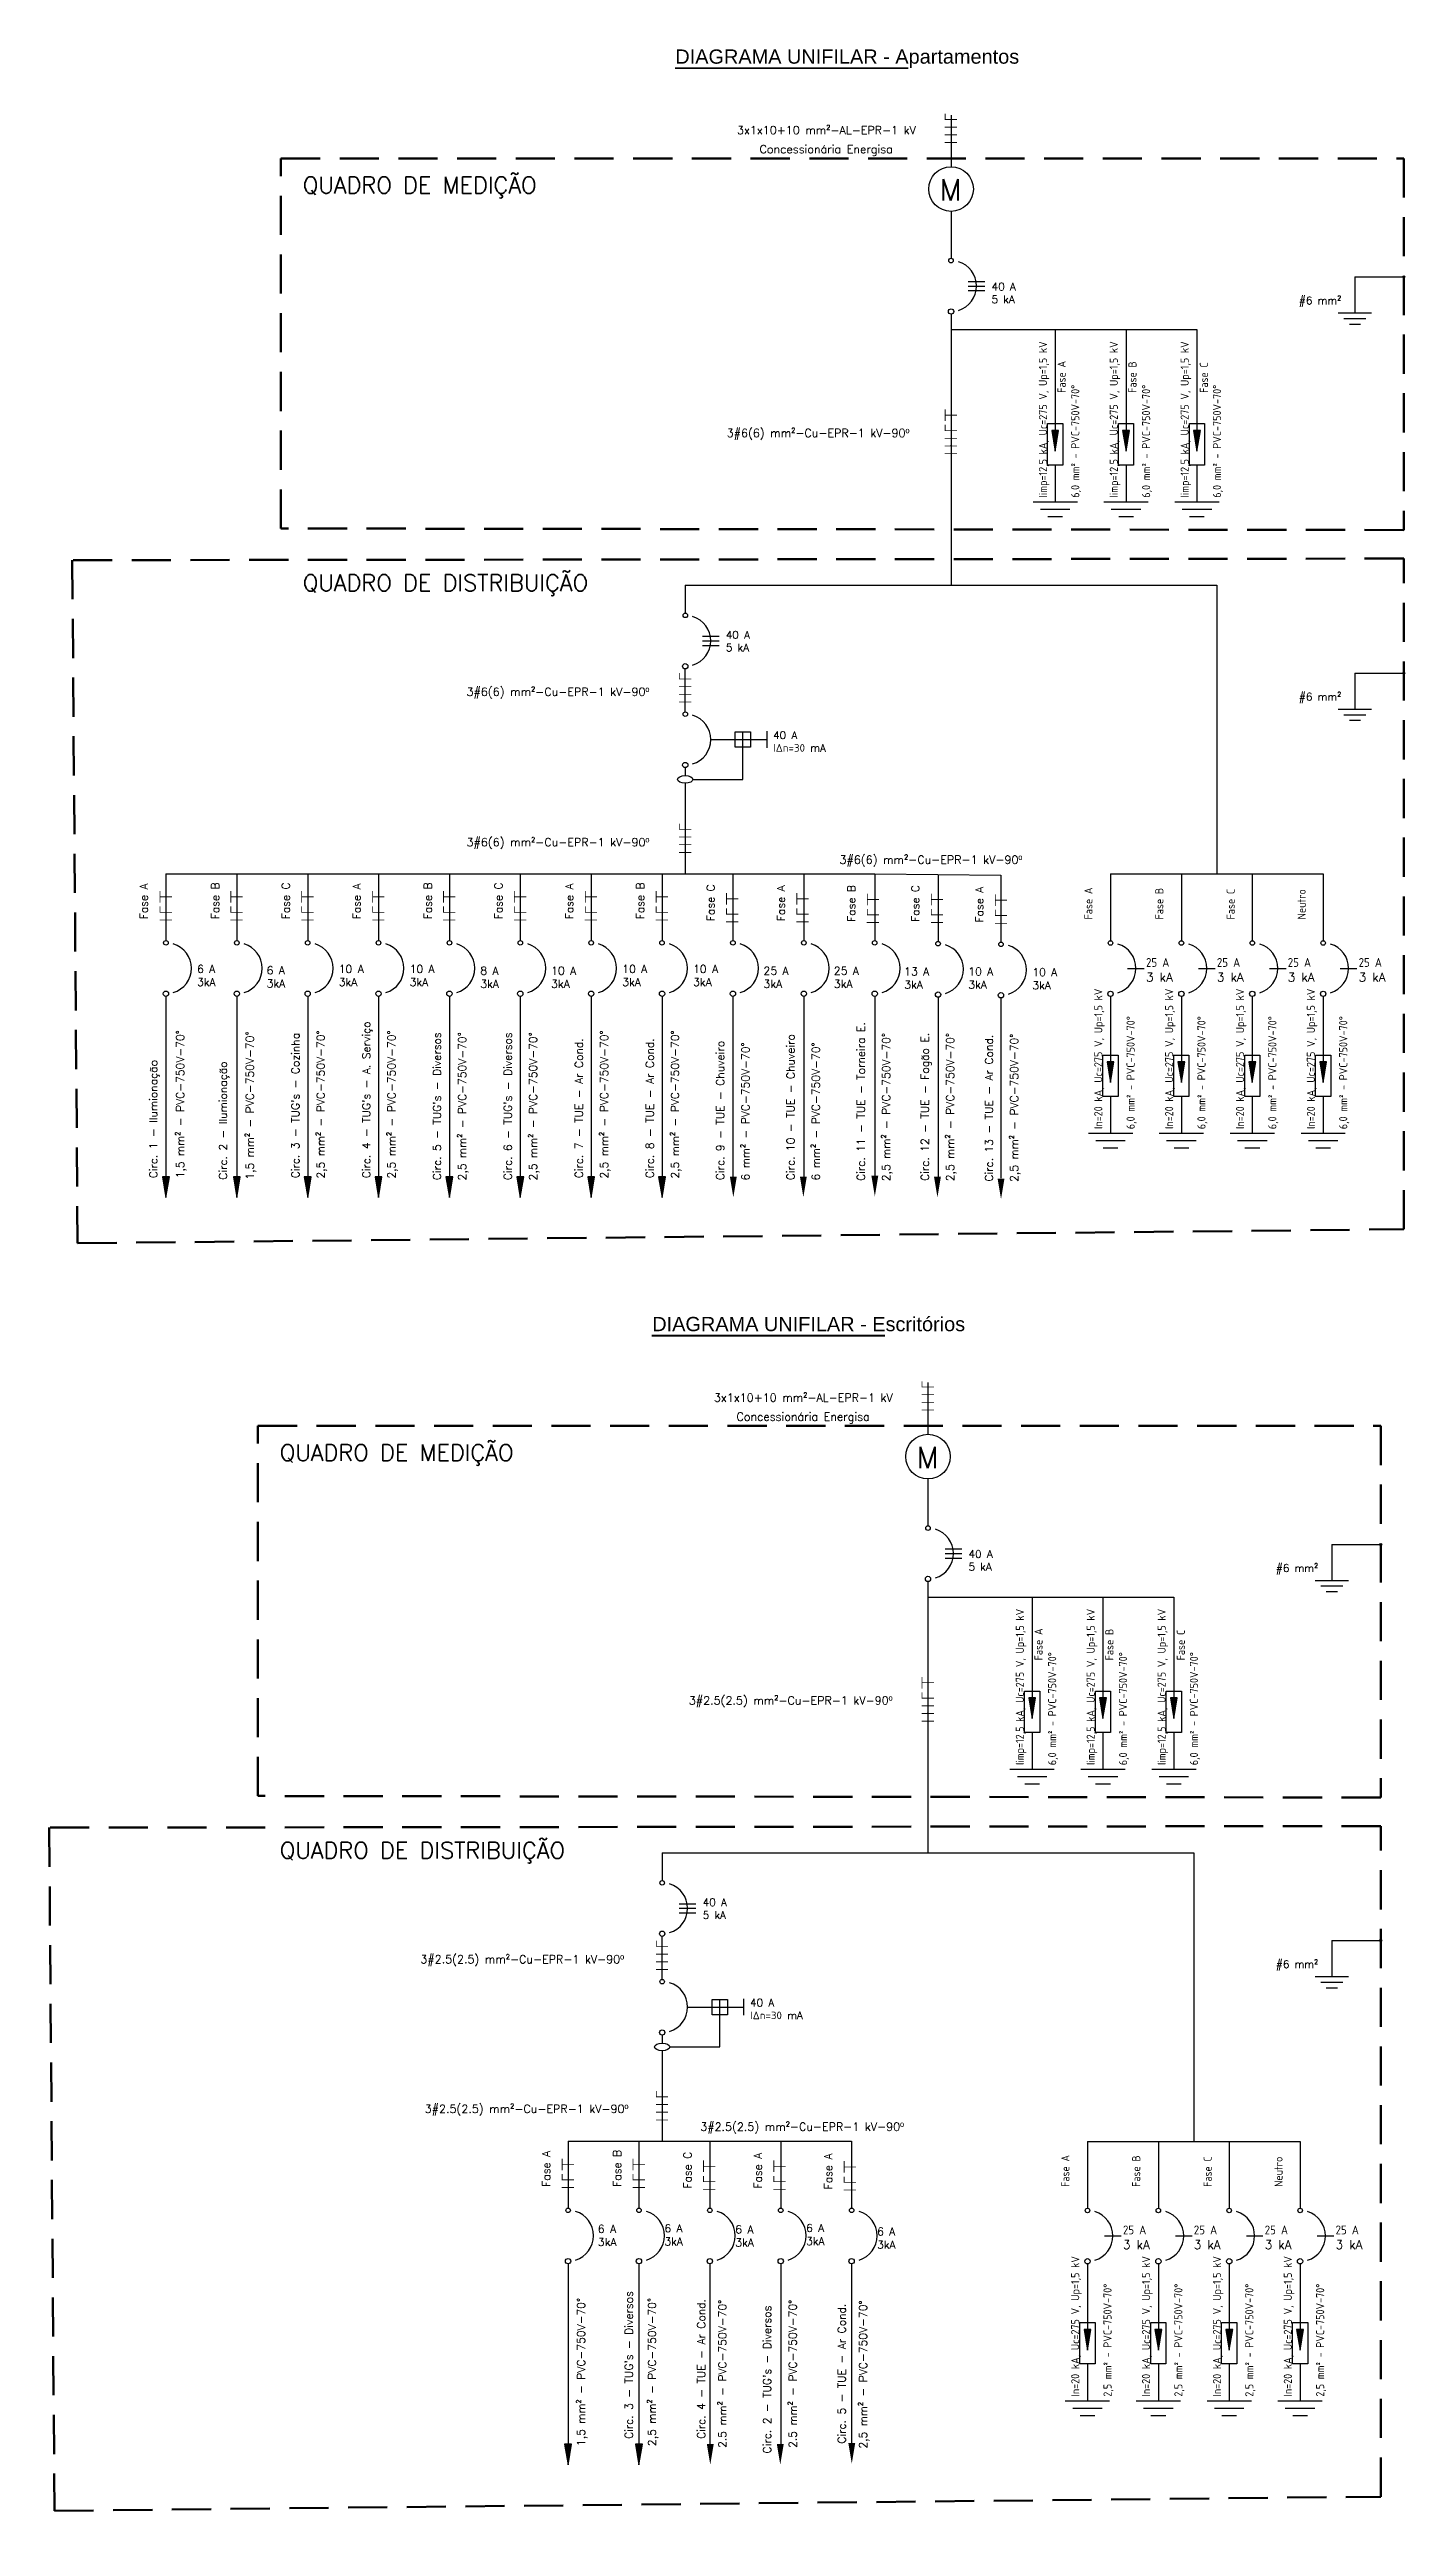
# Model space of a CAD drawing. Header units: millimetres. Extents: x 4360 to 8806, y 1896 to 3880.
# Drawn here: x 4378.66 to 4395.16, y 1925.87 to 1955.81 of the extents above; entities that cross this region are included whole.
import ezdxf
from ezdxf.enums import TextEntityAlignment as Align

# ---------------------------------------------------------------- set-up
doc = ezdxf.new("R2010")
doc.units = ezdxf.units.MM
doc.linetypes.add('HIDDEN2', pattern=[4.7625, 3.175, -1.5875])
doc.layers.add('Diagrama Unifilar', color=7, linetype='Continuous')
doc.layers.add('ELETRODUTO', color=5, linetype='Continuous', lineweight=50)
doc.styles.add('AENGESTYLE', font='isocp.shx', dxfattribs={"height": 125})
doc.styles.add('ANACECILIA', font='swissel.ttf')
doc.styles.add('RomanS', font='romans.shx')
doc.styles.add('ROMMANS', font='ROMANS.shx', dxfattribs={"height": 100})
doc.styles.get("Standard").update_dxf_attribs({"font": 'arial.ttf'})

msp = doc.modelspace()

# ---------------------------------------------------------------- hatches: boundary and pattern name
for points in [[(4390.94403, 1951.1768), (4390.86015, 1951.1768), (4390.90209, 1950.92518)], [(4391.8065, 1951.1768), (4391.72263, 1951.1768), (4391.76457, 1950.92518)], [(4392.66898, 1951.1768), (4392.58511, 1951.1768), (4392.62704, 1950.92518)], [(4391.61758, 1943.49547), (4391.53371, 1943.49547), (4391.57564, 1943.24385)], [(4392.48006, 1943.49547), (4392.39618, 1943.49547), (4392.43812, 1943.24385)], [(4393.34254, 1943.49547), (4393.25866, 1943.49547), (4393.3006, 1943.24385)], [(4394.20501, 1943.49547), (4394.12114, 1943.49547), (4394.16308, 1943.24385)], [(4380.12274, 1942.09903), (4380.03887, 1942.09903), (4380.08081, 1941.84741)], [(4380.98522, 1942.09903), (4380.90135, 1942.09903), (4380.94329, 1941.84741)], [(4381.8477, 1942.09903), (4381.76383, 1942.09903), (4381.80576, 1941.84741)], [(4382.71018, 1942.09903), (4382.6263, 1942.09903), (4382.66824, 1941.84741)], [(4383.57265, 1942.09903), (4383.48878, 1942.09903), (4383.53072, 1941.84741)], [(4384.43513, 1942.09903), (4384.35126, 1942.09903), (4384.3932, 1941.84741)], [(4385.29761, 1942.09903), (4385.21374, 1942.09903), (4385.25567, 1941.84741)], [(4386.16009, 1942.09903), (4386.07621, 1942.09903), (4386.11815, 1941.84741)], [(4387.02749, 1942.10095), (4386.94362, 1942.10095), (4386.98556, 1941.84933)], [(4387.87944, 1942.10095), (4387.79557, 1942.10095), (4387.8375, 1941.84933)], [(4388.74938, 1942.11294), (4388.66551, 1942.11294), (4388.70745, 1941.86132)], [(4389.51133, 1942.10095), (4389.42746, 1942.10095), (4389.46939, 1941.84933)], [(4390.28528, 1942.07697), (4390.20141, 1942.07697), (4390.24334, 1941.82535)], [(4390.66337, 1935.75902), (4390.5795, 1935.75902), (4390.62143, 1935.5074)], [(4391.52585, 1935.75902), (4391.44197, 1935.75902), (4391.48391, 1935.5074)], [(4392.38832, 1935.75902), (4392.30445, 1935.75902), (4392.34639, 1935.5074)], [(4391.33692, 1928.07769), (4391.25305, 1928.07769), (4391.29499, 1927.82607)], [(4392.1994, 1928.07769), (4392.11553, 1928.07769), (4392.15747, 1927.82607)], [(4393.06188, 1928.07769), (4392.97801, 1928.07769), (4393.01994, 1927.82607)], [(4393.92436, 1928.07769), (4393.84048, 1928.07769), (4393.88242, 1927.82607)], [(4385.01695, 1926.68124), (4384.93308, 1926.68124), (4384.97502, 1926.42963)], [(4385.87943, 1926.68124), (4385.79556, 1926.68124), (4385.8375, 1926.42963)], [(4386.74684, 1926.68317), (4386.66297, 1926.68317), (4386.7049, 1926.43155)], [(4387.59878, 1926.68317), (4387.51491, 1926.68317), (4387.55685, 1926.43155)], [(4388.46873, 1926.69516), (4388.38485, 1926.69516), (4388.42679, 1926.44354)]]:
    msp.add_hatch(color=256).paths.add_polyline_path(points)

# ---------------------------------------------------------------- linework, layer by layer
for p, q in [((4390.94403, 1951.1768), (4390.86015, 1951.1768)), ((4390.86015, 1951.1768), (4390.90209, 1950.92518)), ((4390.90209, 1951.25993), (4390.90209, 1951.25993)), ((4390.90209, 1950.92518), (4390.94403, 1951.1768)), ((4391.8065, 1951.1768), (4391.72263, 1951.1768)), ((4391.72263, 1951.1768), (4391.76457, 1950.92518)), ((4391.76457, 1951.25993), (4391.76457, 1951.25993)), ((4391.76457, 1950.92518), (4391.8065, 1951.1768)), ((4392.66898, 1951.1768), (4392.58511, 1951.1768)), ((4392.58511, 1951.1768), (4392.62704, 1950.92518)), ((4392.62704, 1951.25993), (4392.62704, 1951.25993)), ((4392.62704, 1950.92518), (4392.66898, 1951.1768)), ((4386.40078, 1949.2939), (4392.86936, 1949.2939)), ((4387.10235, 1946.93076), (4387.10235, 1947.50896)), ((4387.39575, 1947.31592), (4387.39575, 1947.51651)), ((4386.71019, 1947.41621), (4387.39575, 1947.41621)), ((4386.49359, 1946.93076), (4387.10235, 1946.93076)), ((4380.08081, 1945.78415), (4380.08081, 1944.97149)), ((4380.08081, 1945.78415), (4388.70558, 1945.78415)), ((4380.94329, 1945.78415), (4380.94329, 1944.97149)), ((4381.80576, 1945.78415), (4381.80576, 1944.97149)), ((4382.66824, 1945.78415), (4382.66824, 1944.97149)), ((4383.53072, 1945.78415), (4383.53072, 1944.97149)), ((4384.3932, 1945.78415), (4384.3932, 1944.97149)), ((4385.25567, 1945.78415), (4385.25567, 1944.97149)), ((4386.11815, 1945.78415), (4386.11815, 1944.97149)), ((4386.98063, 1945.78415), (4386.98063, 1944.97149)), ((4387.84311, 1945.78415), (4387.84311, 1944.97149)), ((4388.70558, 1945.78415), (4388.70558, 1944.97149)), ((4388.70558, 1945.78415), (4390.24236, 1945.76507)), ((4389.47703, 1945.77304), (4389.47703, 1944.96038)), ((4390.24236, 1945.76507), (4390.24236, 1944.95241)), ((4380.08081, 1944.29278), (4380.08081, 1942.09903)), ((4380.94329, 1944.29278), (4380.94329, 1942.09903)), ((4381.80576, 1944.29278), (4381.80576, 1942.09903)), ((4382.66824, 1944.29278), (4382.66824, 1942.09903)), ((4391.57564, 1943.5786), (4391.57564, 1943.5786)), ((4392.43812, 1943.5786), (4392.43812, 1943.5786)), ((4393.3006, 1943.5786), (4393.3006, 1943.5786)), ((4394.16308, 1943.5786), (4394.16308, 1943.5786)), ((4391.61758, 1943.49547), (4391.53371, 1943.49547)), ((4391.53371, 1943.49547), (4391.57564, 1943.24385)), ((4391.57564, 1943.24385), (4391.61758, 1943.49547)), ((4392.48006, 1943.49547), (4392.39618, 1943.49547)), ((4392.39618, 1943.49547), (4392.43812, 1943.24385)), ((4392.43812, 1943.24385), (4392.48006, 1943.49547)), ((4393.34254, 1943.49547), (4393.25866, 1943.49547)), ((4393.25866, 1943.49547), (4393.3006, 1943.24385)), ((4393.3006, 1943.24385), (4393.34254, 1943.49547)), ((4394.20501, 1943.49547), (4394.12114, 1943.49547)), ((4394.12114, 1943.49547), (4394.16308, 1943.24385)), ((4394.16308, 1943.24385), (4394.20501, 1943.49547)), ((4380.12274, 1942.09903), (4380.03887, 1942.09903)), ((4380.03887, 1942.09903), (4380.08081, 1941.84741)), ((4380.08081, 1941.84741), (4380.12274, 1942.09903)), ((4380.98522, 1942.09903), (4380.90135, 1942.09903)), ((4380.90135, 1942.09903), (4380.94329, 1941.84741)), ((4380.94329, 1941.84741), (4380.98522, 1942.09903)), ((4381.8477, 1942.09903), (4381.76383, 1942.09903)), ((4381.76383, 1942.09903), (4381.80576, 1941.84741)), ((4381.80576, 1941.84741), (4381.8477, 1942.09903)), ((4382.71018, 1942.09903), (4382.6263, 1942.09903)), ((4382.6263, 1942.09903), (4382.66824, 1941.84741)), ((4382.66824, 1941.84741), (4382.71018, 1942.09903)), ((4383.57265, 1942.09903), (4383.48878, 1942.09903)), ((4383.48878, 1942.09903), (4383.53072, 1941.84741)), ((4383.53072, 1941.84741), (4383.57265, 1942.09903)), ((4384.43513, 1942.09903), (4384.35126, 1942.09903)), ((4384.35126, 1942.09903), (4384.3932, 1941.84741)), ((4384.3932, 1941.84741), (4384.43513, 1942.09903)), ((4385.29761, 1942.09903), (4385.21374, 1942.09903)), ((4385.21374, 1942.09903), (4385.25567, 1941.84741)), ((4385.25567, 1941.84741), (4385.29761, 1942.09903)), ((4386.16009, 1942.09903), (4386.07621, 1942.09903)), ((4386.07621, 1942.09903), (4386.11815, 1941.84741)), ((4386.11815, 1941.84741), (4386.16009, 1942.09903)), ((4380.08081, 1941.84741), (4380.08081, 1941.84741)), ((4380.94329, 1941.84741), (4380.94329, 1941.84741)), ((4381.80576, 1941.84741), (4381.80576, 1941.84741)), ((4382.66824, 1941.84741), (4382.66824, 1941.84741)), ((4383.53072, 1941.84741), (4383.53072, 1941.84741)), ((4384.3932, 1941.84741), (4384.3932, 1941.84741)), ((4385.25567, 1941.84741), (4385.25567, 1941.84741)), ((4386.11815, 1941.84741), (4386.11815, 1941.84741)), ((4390.62143, 1935.84215), (4390.62143, 1935.84215)), ((4391.48391, 1935.84215), (4391.48391, 1935.84215)), ((4392.34639, 1935.84215), (4392.34639, 1935.84215)), ((4390.66337, 1935.75902), (4390.5795, 1935.75902)), ((4390.5795, 1935.75902), (4390.62143, 1935.5074)), ((4390.62143, 1935.5074), (4390.66337, 1935.75902)), ((4391.52585, 1935.75902), (4391.44197, 1935.75902)), ((4391.44197, 1935.75902), (4391.48391, 1935.5074)), ((4391.48391, 1935.5074), (4391.52585, 1935.75902)), ((4392.38832, 1935.75902), (4392.30445, 1935.75902)), ((4392.30445, 1935.75902), (4392.34639, 1935.5074)), ((4392.34639, 1935.5074), (4392.38832, 1935.75902)), ((4386.12012, 1933.87612), (4392.5887, 1933.87612)), ((4386.42953, 1931.99843), (4387.1151, 1931.99843)), ((4386.8217, 1931.51298), (4386.8217, 1932.09118)), ((4387.1151, 1931.89814), (4387.1151, 1932.09873)), ((4386.21293, 1931.51298), (4386.8217, 1931.51298)), ((4384.97502, 1930.36637), (4384.97502, 1929.55371)), ((4384.97502, 1930.36637), (4388.42493, 1930.36637)), ((4385.8375, 1930.36637), (4385.8375, 1929.55371)), ((4386.69997, 1930.36637), (4386.69997, 1929.55371)), ((4387.56245, 1930.36637), (4387.56245, 1929.55371)), ((4388.42493, 1930.36637), (4388.42493, 1929.55371)), ((4391.33692, 1928.07769), (4391.25305, 1928.07769)), ((4391.25305, 1928.07769), (4391.29499, 1927.82607)), ((4391.29499, 1928.16082), (4391.29499, 1928.16082)), ((4391.29499, 1927.82607), (4391.33692, 1928.07769)), ((4392.1994, 1928.07769), (4392.11553, 1928.07769)), ((4392.11553, 1928.07769), (4392.15747, 1927.82607)), ((4392.15747, 1928.16082), (4392.15747, 1928.16082)), ((4392.15747, 1927.82607), (4392.1994, 1928.07769)), ((4393.06188, 1928.07769), (4392.97801, 1928.07769)), ((4392.97801, 1928.07769), (4393.01994, 1927.82607)), ((4393.01994, 1928.16082), (4393.01994, 1928.16082)), ((4393.01994, 1927.82607), (4393.06188, 1928.07769)), ((4393.92436, 1928.07769), (4393.84048, 1928.07769)), ((4393.84048, 1928.07769), (4393.88242, 1927.82607)), ((4393.88242, 1928.16082), (4393.88242, 1928.16082)), ((4393.88242, 1927.82607), (4393.92436, 1928.07769)), ((4385.01695, 1926.68124), (4384.93308, 1926.68124)), ((4384.93308, 1926.68124), (4384.97502, 1926.42963)), ((4384.97502, 1926.42963), (4385.01695, 1926.68124)), ((4385.87943, 1926.68124), (4385.79556, 1926.68124)), ((4385.79556, 1926.68124), (4385.8375, 1926.42963)), ((4385.8375, 1926.42963), (4385.87943, 1926.68124)), ((4384.97502, 1926.42963), (4384.97502, 1926.42963)), ((4385.8375, 1926.42963), (4385.8375, 1926.42963))]:
    msp.add_line(p, q)
at = {"const_width": 0.02344, "elevation": -15656.55104}
for points in [[(4386.27443, 1955.5828), (4389.11327, 1955.5828)], [(4385.99378, 1940.16502), (4388.83262, 1940.16502)]]:
    msp.add_lwpolyline(points, dxfattribs=at)
for points in [[(4390.80986, 1951.25993), (4390.99432, 1951.25993), (4390.99432, 1950.75576), (4390.80986, 1950.75576)], [(4391.67233, 1951.25993), (4391.8568, 1951.25993), (4391.8568, 1950.75576), (4391.67233, 1950.75576)], [(4392.53481, 1951.25993), (4392.71928, 1951.25993), (4392.71928, 1950.75576), (4392.53481, 1950.75576)], [(4387.19516, 1947.32333), (4387.00954, 1947.32333), (4387.00954, 1947.50896), (4387.19516, 1947.50896)], [(4391.48341, 1943.5786), (4391.66788, 1943.5786), (4391.66788, 1943.07443), (4391.48341, 1943.07443)], [(4392.34589, 1943.5786), (4392.53035, 1943.5786), (4392.53035, 1943.07443), (4392.34589, 1943.07443)], [(4393.20837, 1943.5786), (4393.39283, 1943.5786), (4393.39283, 1943.07443), (4393.20837, 1943.07443)], [(4394.07084, 1943.5786), (4394.25531, 1943.5786), (4394.25531, 1943.07443), (4394.07084, 1943.07443)], [(4390.5292, 1935.84215), (4390.71367, 1935.84215), (4390.71367, 1935.33798), (4390.5292, 1935.33798)], [(4391.39168, 1935.84215), (4391.57614, 1935.84215), (4391.57614, 1935.33798), (4391.39168, 1935.33798)], [(4392.25416, 1935.84215), (4392.43862, 1935.84215), (4392.43862, 1935.33798), (4392.25416, 1935.33798)], [(4386.91451, 1931.90555), (4386.72888, 1931.90555), (4386.72888, 1932.09118), (4386.91451, 1932.09118)], [(4391.20275, 1928.16082), (4391.38722, 1928.16082), (4391.38722, 1927.65665), (4391.20275, 1927.65665)], [(4392.06523, 1928.16082), (4392.2497, 1928.16082), (4392.2497, 1927.65665), (4392.06523, 1927.65665)], [(4392.92771, 1928.16082), (4393.11218, 1928.16082), (4393.11218, 1927.65665), (4392.92771, 1927.65665)], [(4393.79019, 1928.16082), (4393.97465, 1928.16082), (4393.97465, 1927.65665), (4393.79019, 1927.65665)]]:
    msp.add_lwpolyline(points, close=True)
for centre, radius in [((4395.14401, 1953.04393), 0.01238), ((4395.14401, 1948.2246), 0.01238), ((4380.08081, 1944.94394), 0.02755), ((4380.94329, 1944.94394), 0.02755), ((4381.80576, 1944.94394), 0.02755), ((4382.66824, 1944.94394), 0.02755), ((4383.53072, 1944.94394), 0.02755), ((4384.3932, 1944.94394), 0.02755), ((4385.25567, 1944.94394), 0.02755), ((4386.11815, 1944.94394), 0.02755), ((4386.98063, 1944.94394), 0.02755), ((4387.84311, 1944.94394), 0.02755), ((4388.70558, 1944.94394), 0.02755), ((4389.47703, 1944.93283), 0.02755), ((4390.24236, 1944.92486), 0.02755), ((4380.08081, 1944.32512), 0.03234), ((4380.94329, 1944.32512), 0.03234), ((4381.80576, 1944.32512), 0.03234), ((4382.66824, 1944.32512), 0.03234), ((4383.53072, 1944.32512), 0.03234), ((4384.3932, 1944.32512), 0.03234), ((4385.25567, 1944.32512), 0.03234), ((4386.11815, 1944.32512), 0.03234), ((4386.98063, 1944.32512), 0.03234), ((4387.84311, 1944.32512), 0.03234), ((4388.70558, 1944.32512), 0.03234), ((4389.47703, 1944.31401), 0.03234), ((4390.24236, 1944.30604), 0.03234), ((4394.86335, 1937.62615), 0.01238), ((4394.86335, 1932.80682), 0.01238), ((4384.97502, 1929.52616), 0.02755), ((4385.8375, 1929.52616), 0.02755), ((4386.69997, 1929.52616), 0.02755), ((4387.56245, 1929.52616), 0.02755), ((4388.42493, 1929.52616), 0.02755), ((4384.97502, 1928.90734), 0.03234), ((4385.8375, 1928.90734), 0.03234), ((4386.69997, 1928.90734), 0.03234), ((4387.56245, 1928.90734), 0.03234), ((4388.42493, 1928.90734), 0.03234)]:
    msp.add_circle(centre, radius)
for centre in [(4380.08081, 1944.63453), (4380.94329, 1944.63453), (4381.80576, 1944.63453), (4382.66824, 1944.63453), (4383.53072, 1944.63453), (4384.3932, 1944.63453), (4385.25567, 1944.63453), (4386.11815, 1944.63453), (4386.98063, 1944.63453), (4387.84311, 1944.63453), (4388.70558, 1944.63453), (4389.47703, 1944.62342), (4390.24236, 1944.61545), (4384.97502, 1929.21675), (4385.8375, 1929.21675), (4386.69997, 1929.21675), (4387.56245, 1929.21675), (4388.42493, 1929.21675)]:
    msp.add_arc(centre, 0.30941, 286.8836, 73.1164)
for centre in [(4386.40078, 1946.93076), (4386.12012, 1931.51298)]:
    msp.add_ellipse(centre, major_axis=(-0.09281, 0), ratio=0.5)
at = {"layer": 'Diagrama Unifilar'}
for p, q in [((4389.63507, 1955.01146), (4389.63507, 1954.38383)), ((4389.63507, 1953.84059), (4389.63507, 1953.27002)), ((4389.84338, 1952.98866), (4390.04557, 1952.98866)), ((4389.84338, 1952.93306), (4390.04557, 1952.93306)), ((4389.84338, 1952.87747), (4390.04557, 1952.87747)), ((4394.54898, 1953.04393), (4395.14401, 1953.04393)), ((4394.54898, 1953.04393), (4394.54898, 1952.60568)), ((4389.63507, 1952.59131), (4389.63507, 1949.2939)), ((4394.34679, 1952.60568), (4394.75116, 1952.60568)), ((4389.63507, 1952.40262), (4392.62704, 1952.40262)), ((4390.90209, 1952.40262), (4390.90209, 1951.1768)), ((4391.76457, 1952.40262), (4391.76457, 1951.1768)), ((4392.62704, 1952.40262), (4392.62704, 1951.1768)), ((4394.41418, 1952.53828), (4394.68377, 1952.53828)), ((4394.48158, 1952.47088), (4394.61637, 1952.47088)), ((4390.90209, 1950.75576), (4390.90209, 1950.30921)), ((4391.76457, 1950.75576), (4391.76457, 1950.30921)), ((4392.62704, 1950.75576), (4392.62704, 1950.30921)), ((4390.63251, 1950.30921), (4391.17167, 1950.30921)), ((4390.72237, 1950.21934), (4391.08181, 1950.21934)), ((4391.49498, 1950.30921), (4392.03415, 1950.30921)), ((4391.58484, 1950.21934), (4391.94429, 1950.21934)), ((4392.35746, 1950.30921), (4392.89663, 1950.30921)), ((4392.44732, 1950.21934), (4392.80677, 1950.21934)), ((4390.81223, 1950.12948), (4390.99195, 1950.12948)), ((4391.67471, 1950.12948), (4391.85443, 1950.12948)), ((4392.53718, 1950.12948), (4392.71691, 1950.12948)), ((4386.40078, 1949.2939), (4386.40078, 1948.95413)), ((4392.86936, 1949.2939), (4392.86936, 1945.78253)), ((4386.60909, 1948.67276), (4386.81128, 1948.67276)), ((4386.60909, 1948.61717), (4386.81128, 1948.61717)), ((4386.60909, 1948.56158), (4386.81128, 1948.56158)), ((4386.40078, 1947.75318), (4386.40078, 1948.28021)), ((4394.54898, 1948.2246), (4395.14401, 1948.2246)), ((4394.54898, 1948.2246), (4394.54898, 1947.78635)), ((4394.34679, 1947.78635), (4394.75116, 1947.78635)), ((4394.41418, 1947.71895), (4394.68377, 1947.71895)), ((4394.48158, 1947.65156), (4394.61637, 1947.65156)), ((4386.40078, 1947.07447), (4386.40078, 1946.97716)), ((4386.40078, 1946.88435), (4386.40078, 1945.78253)), ((4391.57564, 1945.78253), (4391.57564, 1944.96987)), ((4391.57564, 1945.78253), (4394.16308, 1945.78253)), ((4392.43812, 1945.78253), (4392.43812, 1944.96987)), ((4393.3006, 1945.78253), (4393.3006, 1944.96987)), ((4394.16308, 1945.78253), (4394.16308, 1944.96987)), ((4391.78396, 1944.63291), (4391.98615, 1944.63291)), ((4392.64644, 1944.63291), (4392.84862, 1944.63291)), ((4393.50891, 1944.63291), (4393.7111, 1944.63291)), ((4394.37139, 1944.63291), (4394.57358, 1944.63291)), ((4383.53072, 1944.29278), (4383.53072, 1942.09903)), ((4384.3932, 1944.29278), (4384.3932, 1942.09903)), ((4385.25567, 1944.29278), (4385.25567, 1942.09903)), ((4386.11815, 1944.29278), (4386.11815, 1942.09903)), ((4386.98063, 1944.29278), (4386.98063, 1942.09903)), ((4387.84311, 1944.29278), (4387.84311, 1942.09903)), ((4388.70558, 1944.29278), (4388.70558, 1942.09903)), ((4389.47703, 1944.28167), (4389.47703, 1942.08791)), ((4390.24236, 1944.2737), (4390.24236, 1942.07995)), ((4391.57564, 1944.29116), (4391.57564, 1943.49547)), ((4392.43812, 1944.29116), (4392.43812, 1943.49547)), ((4393.3006, 1944.29116), (4393.3006, 1943.49547)), ((4394.16308, 1944.29116), (4394.16308, 1943.49547)), ((4391.57564, 1943.07443), (4391.57564, 1942.62787)), ((4392.43812, 1943.07443), (4392.43812, 1942.62787)), ((4393.3006, 1943.07443), (4393.3006, 1942.62787)), ((4394.16308, 1943.07443), (4394.16308, 1942.62787)), ((4391.30606, 1942.62787), (4391.84523, 1942.62787)), ((4391.39592, 1942.53801), (4391.75537, 1942.53801)), ((4391.48578, 1942.44815), (4391.6655, 1942.44815)), ((4392.16854, 1942.62787), (4392.70771, 1942.62787)), ((4392.2584, 1942.53801), (4392.61784, 1942.53801)), ((4392.34826, 1942.44815), (4392.52798, 1942.44815)), ((4393.03101, 1942.62787), (4393.57018, 1942.62787)), ((4393.12088, 1942.53801), (4393.48032, 1942.53801)), ((4393.21074, 1942.44815), (4393.39046, 1942.44815)), ((4393.89349, 1942.62787), (4394.43266, 1942.62787)), ((4393.98335, 1942.53801), (4394.3428, 1942.53801)), ((4394.07321, 1942.44815), (4394.25294, 1942.44815)), ((4389.35441, 1939.59368), (4389.35441, 1938.96605)), ((4389.35441, 1938.42281), (4389.35441, 1937.85224)), ((4389.56273, 1937.57088), (4389.76492, 1937.57088)), ((4394.26832, 1937.62615), (4394.86335, 1937.62615)), ((4394.26832, 1937.62615), (4394.26832, 1937.1879)), ((4389.56273, 1937.51528), (4389.76492, 1937.51528)), ((4389.56273, 1937.45969), (4389.76492, 1937.45969)), ((4389.35441, 1937.17353), (4389.35441, 1933.87612)), ((4389.35441, 1936.98484), (4392.34639, 1936.98484)), ((4390.62143, 1936.98484), (4390.62143, 1935.75902)), ((4391.48391, 1936.98484), (4391.48391, 1935.75902)), ((4392.34639, 1936.98484), (4392.34639, 1935.75902)), ((4394.06613, 1937.1879), (4394.47051, 1937.1879)), ((4394.13353, 1937.1205), (4394.40311, 1937.1205)), ((4394.20092, 1937.0531), (4394.33572, 1937.0531)), ((4390.62143, 1935.33798), (4390.62143, 1934.89143)), ((4391.48391, 1935.33798), (4391.48391, 1934.89143)), ((4392.34639, 1935.33798), (4392.34639, 1934.89143)), ((4390.35185, 1934.89143), (4390.89102, 1934.89143)), ((4391.21433, 1934.89143), (4391.7535, 1934.89143)), ((4392.0768, 1934.89143), (4392.61597, 1934.89143)), ((4390.44171, 1934.80156), (4390.80116, 1934.80156)), ((4390.53157, 1934.7117), (4390.71129, 1934.7117)), ((4391.30419, 1934.80156), (4391.66363, 1934.80156)), ((4391.39405, 1934.7117), (4391.57377, 1934.7117)), ((4392.16667, 1934.80156), (4392.52611, 1934.80156)), ((4392.25653, 1934.7117), (4392.43625, 1934.7117)), ((4386.12012, 1933.87612), (4386.12012, 1933.53635)), ((4392.5887, 1933.87612), (4392.5887, 1930.36475)), ((4386.32844, 1933.25498), (4386.53063, 1933.25498)), ((4386.32844, 1933.19939), (4386.53063, 1933.19939)), ((4386.32844, 1933.1438), (4386.53063, 1933.1438)), ((4386.12012, 1932.3354), (4386.12012, 1932.86243)), ((4394.26832, 1932.80682), (4394.86335, 1932.80682)), ((4394.26832, 1932.80682), (4394.26832, 1932.36857)), ((4394.06613, 1932.36857), (4394.47051, 1932.36857)), ((4394.13353, 1932.30117), (4394.40311, 1932.30117)), ((4394.20092, 1932.23378), (4394.33572, 1932.23378)), ((4386.12012, 1931.65669), (4386.12012, 1931.55938)), ((4386.12012, 1931.46657), (4386.12012, 1930.36475)), ((4391.29499, 1930.36475), (4391.29499, 1929.55209)), ((4391.29499, 1930.36475), (4393.88242, 1930.36475)), ((4392.15747, 1930.36475), (4392.15747, 1929.55209)), ((4393.01994, 1930.36475), (4393.01994, 1929.55209)), ((4393.88242, 1930.36475), (4393.88242, 1929.55209)), ((4391.5033, 1929.21513), (4391.70549, 1929.21513)), ((4392.36578, 1929.21513), (4392.56797, 1929.21513)), ((4393.22826, 1929.21513), (4393.43045, 1929.21513)), ((4394.09074, 1929.21513), (4394.29292, 1929.21513)), ((4384.97502, 1928.875), (4384.97502, 1926.68124)), ((4385.8375, 1928.875), (4385.8375, 1926.68124)), ((4386.69997, 1928.875), (4386.69997, 1926.68124)), ((4387.56245, 1928.875), (4387.56245, 1926.68124)), ((4388.42493, 1928.875), (4388.42493, 1926.68124)), ((4391.29499, 1928.87338), (4391.29499, 1928.07769)), ((4392.15747, 1928.87338), (4392.15747, 1928.07769)), ((4393.01994, 1928.87338), (4393.01994, 1928.07769)), ((4393.88242, 1928.87338), (4393.88242, 1928.07769)), ((4391.29499, 1927.65665), (4391.29499, 1927.21009)), ((4392.15747, 1927.65665), (4392.15747, 1927.21009)), ((4393.01994, 1927.65665), (4393.01994, 1927.21009)), ((4393.88242, 1927.65665), (4393.88242, 1927.21009)), ((4391.0254, 1927.21009), (4391.56457, 1927.21009)), ((4391.11526, 1927.12023), (4391.47471, 1927.12023)), ((4391.88788, 1927.21009), (4392.42705, 1927.21009)), ((4391.97774, 1927.12023), (4392.33719, 1927.12023)), ((4392.75036, 1927.21009), (4393.28953, 1927.21009)), ((4392.84022, 1927.12023), (4393.19967, 1927.12023)), ((4393.61284, 1927.21009), (4394.152, 1927.21009)), ((4393.7027, 1927.12023), (4394.06214, 1927.12023)), ((4391.20513, 1927.03037), (4391.38485, 1927.03037)), ((4392.0676, 1927.03037), (4392.24733, 1927.03037)), ((4392.93008, 1927.03037), (4393.1098, 1927.03037)), ((4393.79256, 1927.03037), (4393.97228, 1927.03037))]:
    msp.add_line(p, q, dxfattribs=at)
at = {"layer": 'Diagrama Unifilar', "const_width": 0.01002}
for points in [[(4389.56291, 1955.0295), (4389.56291, 1954.95906), (4389.70723, 1954.95906)], [(4389.55779, 1954.86542), (4389.70723, 1954.86542)], [(4389.55779, 1954.77179), (4389.70723, 1954.77179)], [(4389.55779, 1954.67816), (4389.70723, 1954.67816)], [(4389.56291, 1951.43187), (4389.56291, 1951.29099)], [(4389.56291, 1951.36143), (4389.70723, 1951.36143)], [(4389.55779, 1951.08075), (4389.70723, 1951.08075)], [(4389.56291, 1951.24482), (4389.56291, 1951.17438), (4389.70723, 1951.17438)], [(4389.55779, 1950.98711), (4389.70723, 1950.98711)], [(4389.55779, 1950.89348), (4389.70723, 1950.89348)], [(4386.3235, 1948.06023), (4386.47294, 1948.06023)], [(4386.32862, 1948.2243), (4386.32862, 1948.15386), (4386.47294, 1948.15386)], [(4386.3235, 1947.96659), (4386.47294, 1947.96659)], [(4386.3235, 1947.87296), (4386.47294, 1947.87296)], [(4386.32862, 1946.39451), (4386.32862, 1946.32407), (4386.47294, 1946.32407)], [(4386.3235, 1946.23044), (4386.47294, 1946.23044)], [(4386.3235, 1946.13681), (4386.47294, 1946.13681)], [(4386.3235, 1946.04317), (4386.47294, 1946.04317)], [(4380.00865, 1945.57279), (4380.00865, 1945.43191)], [(4380.00865, 1945.50235), (4380.15297, 1945.50235)], [(4380.00865, 1945.38574), (4380.00865, 1945.3153), (4380.15297, 1945.3153)], [(4380.87113, 1945.57279), (4380.87113, 1945.43191)], [(4380.87113, 1945.50235), (4381.01544, 1945.50235)], [(4380.87113, 1945.38574), (4380.87113, 1945.3153), (4381.01544, 1945.3153)], [(4381.73361, 1945.38574), (4381.73361, 1945.3153), (4381.87792, 1945.3153)], [(4381.73361, 1945.57279), (4381.73361, 1945.43191)], [(4381.73361, 1945.50235), (4381.87792, 1945.50235)], [(4382.59608, 1945.57279), (4382.59608, 1945.43191)], [(4382.59608, 1945.50235), (4382.7404, 1945.50235)], [(4382.59608, 1945.38574), (4382.59608, 1945.3153), (4382.7404, 1945.3153)], [(4383.45856, 1945.57279), (4383.45856, 1945.43191)], [(4383.45856, 1945.50235), (4383.60288, 1945.50235)], [(4383.45856, 1945.38574), (4383.45856, 1945.3153), (4383.60288, 1945.3153)], [(4384.32104, 1945.57279), (4384.32104, 1945.43191)], [(4384.32104, 1945.50235), (4384.46535, 1945.50235)], [(4384.32104, 1945.38574), (4384.32104, 1945.3153), (4384.46535, 1945.3153)], [(4385.18352, 1945.38574), (4385.18352, 1945.3153), (4385.32783, 1945.3153)], [(4385.18352, 1945.57279), (4385.18352, 1945.43191)], [(4385.18352, 1945.50235), (4385.32783, 1945.50235)], [(4386.04599, 1945.57279), (4386.04599, 1945.43191)], [(4386.04599, 1945.50235), (4386.19031, 1945.50235)], [(4386.04599, 1945.38574), (4386.04599, 1945.3153), (4386.19031, 1945.3153)], [(4386.90309, 1945.5501), (4386.90309, 1945.40922)], [(4386.90309, 1945.47966), (4387.04741, 1945.47966)], [(4386.90309, 1945.36305), (4386.90309, 1945.29262), (4387.04741, 1945.29262)], [(4387.75914, 1945.5501), (4387.75914, 1945.40922)], [(4387.75914, 1945.47966), (4387.90346, 1945.47966)], [(4387.75914, 1945.36305), (4387.75914, 1945.29262), (4387.90346, 1945.29262)], [(4388.6152, 1945.54155), (4388.6152, 1945.40067)], [(4388.6152, 1945.47111), (4388.75952, 1945.47111)], [(4388.6152, 1945.3545), (4388.6152, 1945.28406), (4388.75951, 1945.28406)], [(4389.39421, 1945.3545), (4389.39421, 1945.28406), (4389.53852, 1945.28406)], [(4389.39421, 1945.54155), (4389.39421, 1945.40067)], [(4389.39421, 1945.47111), (4389.53852, 1945.47111)], [(4390.17321, 1945.533), (4390.17321, 1945.39212)], [(4390.17321, 1945.46256), (4390.31753, 1945.46256)], [(4380.00353, 1945.22166), (4380.15297, 1945.22166)], [(4380.866, 1945.22166), (4381.01544, 1945.22166)], [(4381.72848, 1945.22166), (4381.87792, 1945.22166)], [(4382.59096, 1945.22166), (4382.7404, 1945.22166)], [(4383.45344, 1945.22166), (4383.60288, 1945.22166)], [(4384.31591, 1945.22166), (4384.46535, 1945.22166)], [(4385.17839, 1945.22166), (4385.32783, 1945.22166)], [(4386.04087, 1945.22166), (4386.19031, 1945.22166)], [(4386.89797, 1945.19898), (4387.04741, 1945.19898)], [(4387.75402, 1945.19898), (4387.90346, 1945.19898)], [(4388.61008, 1945.19043), (4388.75951, 1945.19043)], [(4389.38908, 1945.19043), (4389.53852, 1945.19043)], [(4390.16809, 1945.18187), (4390.31753, 1945.18187)], [(4390.17321, 1945.34595), (4390.17321, 1945.27551), (4390.31753, 1945.27551)], [(4389.27713, 1939.44764), (4389.42657, 1939.44764)], [(4389.28226, 1939.61172), (4389.28226, 1939.54128), (4389.42657, 1939.54128)], [(4389.27713, 1939.35401), (4389.42657, 1939.35401)], [(4389.27713, 1939.26038), (4389.42657, 1939.26038)], [(4389.28226, 1935.82704), (4389.28226, 1935.7566), (4389.42657, 1935.7566)], [(4389.28226, 1936.01409), (4389.28226, 1935.87321)], [(4389.28226, 1935.94365), (4389.42657, 1935.94365)], [(4389.27713, 1935.66297), (4389.42657, 1935.66297)], [(4389.27713, 1935.56933), (4389.42657, 1935.56933)], [(4389.27713, 1935.4757), (4389.42657, 1935.4757)], [(4386.04796, 1932.80652), (4386.04796, 1932.73608), (4386.19228, 1932.73608)], [(4386.04284, 1932.64245), (4386.19228, 1932.64245)], [(4386.04284, 1932.54881), (4386.19228, 1932.54881)], [(4386.04284, 1932.45518), (4386.19228, 1932.45518)], [(4386.04796, 1930.97673), (4386.04796, 1930.90629), (4386.19228, 1930.90629)], [(4386.04284, 1930.81266), (4386.19228, 1930.81266)], [(4386.04284, 1930.71903), (4386.19228, 1930.71903)], [(4386.04284, 1930.62539), (4386.19228, 1930.62539)], [(4384.90286, 1930.15501), (4384.90286, 1930.01413)], [(4384.90286, 1930.08457), (4385.04718, 1930.08457)], [(4385.76534, 1930.15501), (4385.76534, 1930.01413)], [(4385.76534, 1930.08457), (4385.90965, 1930.08457)], [(4386.62244, 1930.13232), (4386.62244, 1929.99144)], [(4387.47849, 1930.13232), (4387.47849, 1929.99144)], [(4388.33455, 1930.12377), (4388.33455, 1929.98289)], [(4384.89774, 1929.80388), (4385.04717, 1929.80388)], [(4384.90286, 1929.96796), (4384.90286, 1929.89752), (4385.04717, 1929.89752)], [(4385.76021, 1929.80388), (4385.90965, 1929.80388)], [(4385.76534, 1929.96796), (4385.76534, 1929.89752), (4385.90965, 1929.89752)], [(4386.61731, 1929.7812), (4386.76675, 1929.7812)], [(4386.62244, 1929.94527), (4386.62244, 1929.87483), (4386.76675, 1929.87483)], [(4386.62244, 1930.06188), (4386.76675, 1930.06188)], [(4387.47336, 1929.7812), (4387.6228, 1929.7812)], [(4387.47849, 1929.94527), (4387.47849, 1929.87483), (4387.6228, 1929.87483)], [(4387.47849, 1930.06188), (4387.6228, 1930.06188)], [(4388.33455, 1930.05333), (4388.47886, 1930.05333)], [(4388.33454, 1929.93672), (4388.33454, 1929.86628), (4388.47886, 1929.86628)], [(4388.32942, 1929.77265), (4388.47886, 1929.77265)]]:
    msp.add_lwpolyline(points, dxfattribs=at)
at = {"layer": 'Diagrama Unifilar'}
for centre, radius in [((4389.63507, 1954.11221), 0.27162), ((4389.63507, 1953.24247), 0.02755), ((4389.63507, 1952.62365), 0.03234), ((4386.40078, 1948.92658), 0.02755), ((4386.40078, 1948.30776), 0.03234), ((4386.40078, 1947.72562), 0.02755), ((4386.40078, 1947.72562), 0.02755), ((4386.40078, 1947.10681), 0.03234), ((4391.57564, 1944.94232), 0.02755), ((4392.43812, 1944.94232), 0.02755), ((4393.3006, 1944.94232), 0.02755), ((4394.16308, 1944.94232), 0.02755), ((4391.57564, 1944.3235), 0.03234), ((4392.43812, 1944.3235), 0.03234), ((4393.3006, 1944.3235), 0.03234), ((4394.16308, 1944.3235), 0.03234), ((4389.35441, 1938.69443), 0.27162), ((4389.35441, 1937.82469), 0.02755), ((4389.35441, 1937.20587), 0.03234), ((4386.12012, 1933.5088), 0.02755), ((4386.12012, 1932.88998), 0.03234), ((4386.12012, 1932.30784), 0.02755), ((4386.12012, 1932.30784), 0.02755), ((4386.12012, 1931.68902), 0.03234), ((4391.29499, 1929.52454), 0.02755), ((4392.15747, 1929.52454), 0.02755), ((4393.01994, 1929.52454), 0.02755), ((4393.88242, 1929.52454), 0.02755), ((4391.29499, 1928.90572), 0.03234), ((4392.15747, 1928.90572), 0.03234), ((4393.01994, 1928.90572), 0.03234), ((4393.88242, 1928.90572), 0.03234)]:
    msp.add_circle(centre, radius, dxfattribs=at)
for centre in [(4389.63507, 1952.93306), (4386.40078, 1948.61717), (4386.40078, 1947.41621), (4391.57564, 1944.63291), (4392.43812, 1944.63291), (4393.3006, 1944.63291), (4394.16308, 1944.63291), (4389.35441, 1937.51528), (4386.12012, 1933.19939), (4386.12012, 1931.99843), (4391.29499, 1929.21513), (4392.15747, 1929.21513), (4393.01994, 1929.21513), (4393.88242, 1929.21513)]:
    msp.add_arc(centre, 0.30941, 286.8836, 73.1164, dxfattribs=at)
for p in [(4389.63507, 1950.99139), (4389.35441, 1935.57361)]:
    msp.add_point(p, dxfattribs=at)
at = {"layer": 'ELETRODUTO', "linetype": 'HIDDEN2', "ltscale": 0.15}
for points in [[(4395.14401, 1949.96498), (4381.48105, 1949.98376), (4381.48105, 1954.48564), (4395.14401, 1954.48564)], [(4395.14401, 1949.61763), (4378.94126, 1949.59862), (4379.00599, 1941.28895), (4395.14401, 1941.46045)], [(4394.86335, 1934.5472), (4381.20039, 1934.56598), (4381.20039, 1939.06786), (4394.86335, 1939.06786)], [(4394.86335, 1934.19985), (4378.6606, 1934.18084), (4378.72534, 1925.87117), (4394.86335, 1926.04267)]]:
    msp.add_lwpolyline(points, close=True, dxfattribs=at)

# ---------------------------------------------------------------- texts
at = {"style": 'ANACECILIA'}
for s, p in [('DIAGRAMA UNIFILAR - Apartamentos', (4386.27982, 1955.63757, -15656.55104)), ('DIAGRAMA UNIFILAR - Escritórios', (4385.99916, 1940.21979, -15656.55104))]:
    msp.add_text(s, height=0.1733333, dxfattribs=at).set_placement(p)
at = {"char_height": 0.096, "width": 0.5610447, "attachment_point": 1, "style": 'ROMMANS'}
for s, insert in [('6 A\\P3kA', (4380.45913, 1944.67449)), ('6 A\\P3kA', (4381.3064, 1944.65785)), ('10 A\\P3kA', (4382.18409, 1944.67449)), ('10 A\\P3kA', (4383.04656, 1944.67449)), ('8 A\\P3kA', (4383.9066, 1944.65236)), ('10 A\\P3kA', (4384.76908, 1944.65236)), ('10 A\\P3kA', (4385.634, 1944.67449)), ('10 A\\P3kA', (4386.49647, 1944.67449)), ('25 A\\P3kA', (4387.35357, 1944.65181)), ('25 A\\P3kA', (4388.20962, 1944.65181)), ('13 A\\P3kA', (4389.06568, 1944.64325)), ('10 A\\P3kA', (4389.84469, 1944.64325)), ('10 A\\P3kA', (4390.62369, 1944.6347)), ('6 A\\P3kA', (4385.33748, 1929.34804)), ('6 A\\P3kA', (4386.14588, 1929.35455)), ('6 A\\P3kA', (4387.00913, 1929.34179)), ('6 A\\P3kA', (4387.8704, 1929.35936)), ('6 A\\P3kA', (4388.73403, 1929.31557))]:
    msp.add_mtext(s, dxfattribs=dict(at, insert=insert))
at = {"layer": 'Diagrama Unifilar', "style": 'ROMMANS'}
for s, p in [('3x1x10+10 mm²-AL-EPR-1 kV', (4387.03016, 1954.77996)), ('Concessionária Energisa', (4387.3052, 1954.54822)), ('3#6(6) mm²-Cu-EPR-1 kV-90º', (4386.90461, 1951.09591)), ('3#6(6) mm²-Cu-EPR-1 kV-90º', (4383.73948, 1947.94792)), ('3#6(6) mm²-Cu-EPR-1 kV-90º', (4383.73948, 1946.11814)), ('3#6(6) mm²-Cu-EPR-1 kV-90º', (4388.27794, 1945.90497)), ('3x1x10+10 mm²-AL-EPR-1 kV', (4386.7495, 1939.36218)), ('Concessionária Energisa', (4387.02455, 1939.13044)), ('3#2.5(2.5) mm²-Cu-EPR-1 kV-90º', (4386.44435, 1935.67812)), ('3#2.5(2.5) mm²-Cu-EPR-1 kV-90º', (4383.17746, 1932.53014)), ('3#2.5(2.5) mm²-Cu-EPR-1 kV-90º', (4383.23033, 1930.71077)), ('3#2.5(2.5) mm²-Cu-EPR-1 kV-90º', (4386.58381, 1930.49317))]:
    msp.add_text(s, height=0.099, dxfattribs=at).set_placement(p)
at = {"layer": 'Diagrama Unifilar'}
for s, height, style, p in [('Iimp=12,5 kA, Uc=275 V, Up=1,5 kV', 0.099, 'AENGESTYLE', (4390.7529, 1950.36095)), ('Iimp=12,5 kA, Uc=275 V, Up=1,5 kV', 0.099, 'AENGESTYLE', (4391.61537, 1950.36095)), ('Iimp=12,5 kA, Uc=275 V, Up=1,5 kV', 0.099, 'AENGESTYLE', (4392.47785, 1950.36095)), ('Fase A', 0.099, 'AENGESTYLE', (4390.97993, 1951.6334)), ('Fase B', 0.099, 'AENGESTYLE', (4391.8424, 1951.6334)), ('Fase C', 0.099, 'AENGESTYLE', (4392.71171, 1951.6334)), ('6,0 mm² - PVC-750V-70°', 0.099, 'AENGESTYLE', (4391.14611, 1950.35788)), ('6,0 mm² - PVC-750V-70°', 0.099, 'AENGESTYLE', (4392.00859, 1950.35788)), ('6,0 mm² - PVC-750V-70°', 0.099, 'AENGESTYLE', (4392.87107, 1950.35788)), ('Fase A', 0.096, 'ROMMANS', (4379.81145, 1945.22983)), ('Fase B', 0.096, 'ROMMANS', (4380.68075, 1945.22983)), ('Fase C', 0.096, 'ROMMANS', (4381.53977, 1945.22983)), ('Fase A', 0.096, 'ROMMANS', (4382.40225, 1945.22983)), ('Fase B', 0.096, 'ROMMANS', (4383.26819, 1945.22983)), ('Fase C', 0.096, 'ROMMANS', (4384.1272, 1945.22983)), ('Fase A', 0.096, 'ROMMANS', (4384.98968, 1945.22983)), ('Fase B', 0.096, 'ROMMANS', (4385.85216, 1945.22983)), ('Fase C', 0.096, 'ROMMANS', (4386.70926, 1945.20714)), ('Fase A', 0.096, 'ROMMANS', (4387.56531, 1945.20714)), ('Fase B', 0.096, 'ROMMANS', (4388.42136, 1945.19859)), ('Fase C', 0.096, 'ROMMANS', (4389.20037, 1945.19859)), ('Fase A', 0.096, 'ROMMANS', (4389.97938, 1945.19004)), ('Fase A', 0.099, 'AENGESTYLE', (4391.30629, 1945.22821)), ('Fase B', 0.099, 'AENGESTYLE', (4392.16877, 1945.22821)), ('Fase C', 0.099, 'AENGESTYLE', (4393.03807, 1945.22821)), ('Neutro', 0.099, 'AENGESTYLE', (4393.90055, 1945.22821)), ('In=20 kA, Uc=275 V, Up=1,5 kV', 0.099, 'AENGESTYLE', (4391.42645, 1942.67962)), ('In=20 kA, Uc=275 V, Up=1,5 kV', 0.099, 'AENGESTYLE', (4392.28893, 1942.67962)), ('In=20 kA, Uc=275 V, Up=1,5 kV', 0.099, 'AENGESTYLE', (4393.15141, 1942.67962)), ('In=20 kA, Uc=275 V, Up=1,5 kV', 0.099, 'AENGESTYLE', (4394.01388, 1942.67962)), ('1,5 mm² - PVC-750V-70°', 0.096, 'ROMMANS', (4380.25465, 1942.07888)), ('2,5 mm² - PVC-750V-70°', 0.096, 'ROMMANS', (4381.96348, 1942.0758)), ("Circ. 4 - TUG's - A. Serviço", 0.096, 'ROMMANS', (4382.51905, 1942.07888)), ('2,5 mm² - PVC-750V-70°', 0.096, 'ROMMANS', (4382.82596, 1942.0758)), ('2,5 mm² - PVC-750V-70°', 0.096, 'ROMMANS', (4385.41339, 1942.0758)), ('2,5 mm² - PVC-750V-70°', 0.096, 'ROMMANS', (4386.27587, 1942.0758)), ('Circ. 11 - TUE - Torneira E.', 0.096, 'ROMMANS', (4388.53816, 1942.04764)), ('6,0 mm² - PVC-750V-70°', 0.099, 'AENGESTYLE', (4391.81967, 1942.67655)), ('6,0 mm² - PVC-750V-70°', 0.099, 'AENGESTYLE', (4392.68215, 1942.67655)), ('6,0 mm² - PVC-750V-70°', 0.099, 'AENGESTYLE', (4393.54462, 1942.67655)), ('6,0 mm² - PVC-750V-70°', 0.099, 'AENGESTYLE', (4394.4071, 1942.67655)), ('1,5 mm² - PVC-750V-70°', 0.096, 'ROMMANS', (4381.10192, 1942.06223)), ("Circ. 3 - TUG's - Cozinha", 0.096, 'ROMMANS', (4381.65657, 1942.07888)), ("Circ. 5 - TUG's - Diversos", 0.096, 'ROMMANS', (4383.37908, 1942.05675)), ('2,5 mm² - PVC-750V-70°', 0.096, 'ROMMANS', (4383.68599, 1942.05367)), ("Circ. 6 - TUG's - Diversos", 0.096, 'ROMMANS', (4384.24156, 1942.05675)), ('2,5 mm² - PVC-750V-70°', 0.096, 'ROMMANS', (4384.54847, 1942.05367)), ('Circ. 7 - TUE - Ar Cond.', 0.096, 'ROMMANS', (4385.10648, 1942.07888)), ('Circ. 8 - TUE - Ar Cond.', 0.096, 'ROMMANS', (4385.96896, 1942.07888)), ('Circ. 9 - TUE - Chuveiro', 0.096, 'ROMMANS', (4386.82606, 1942.05619)), ('6 mm² - PVC-750V-70°', 0.096, 'ROMMANS', (4387.13296, 1942.05312)), ('Circ. 10 - TUE - Chuveiro', 0.096, 'ROMMANS', (4387.68211, 1942.05619)), ('6 mm² - PVC-750V-70°', 0.096, 'ROMMANS', (4387.98901, 1942.05312)), ('2,5 mm² - PVC-750V-70°', 0.096, 'ROMMANS', (4388.84507, 1942.04457)), ('Circ. 12 - TUE - Fogão E.', 0.096, 'ROMMANS', (4389.31717, 1942.04764)), ('2,5 mm² - PVC-750V-70°', 0.096, 'ROMMANS', (4389.62408, 1942.04457)), ('Circ. 13 - TUE - Ar Cond.', 0.096, 'ROMMANS', (4390.09618, 1942.03909)), ('2,5 mm² - PVC-750V-70°', 0.096, 'ROMMANS', (4390.40308, 1942.03601)), ('Circ. 1 - Ilumionação', 0.096, 'ROMMANS', (4379.92825, 1942.07888)), ('Circ. 2 - Ilumionação', 0.096, 'ROMMANS', (4380.77552, 1942.06223)), ('Iimp=12,5 kA, Uc=275 V, Up=1,5 kV', 0.099, 'AENGESTYLE', (4390.47224, 1934.94317)), ('Iimp=12,5 kA, Uc=275 V, Up=1,5 kV', 0.099, 'AENGESTYLE', (4391.33472, 1934.94317)), ('Iimp=12,5 kA, Uc=275 V, Up=1,5 kV', 0.099, 'AENGESTYLE', (4392.1972, 1934.94317)), ('Fase A', 0.099, 'AENGESTYLE', (4390.69927, 1936.21562)), ('Fase B', 0.099, 'AENGESTYLE', (4391.56175, 1936.21562)), ('Fase C', 0.099, 'AENGESTYLE', (4392.43105, 1936.21562)), ('6,0 mm² - PVC-750V-70°', 0.099, 'AENGESTYLE', (4390.86546, 1934.9401)), ('6,0 mm² - PVC-750V-70°', 0.099, 'AENGESTYLE', (4391.72794, 1934.9401)), ('6,0 mm² - PVC-750V-70°', 0.099, 'AENGESTYLE', (4392.59041, 1934.9401)), ('Fase A', 0.096, 'ROMMANS', (4384.70903, 1929.81204)), ('Fase B', 0.096, 'ROMMANS', (4385.5715, 1929.81204)), ('Fase C', 0.096, 'ROMMANS', (4386.4286, 1929.78936)), ('Fase A', 0.096, 'ROMMANS', (4387.28465, 1929.78936)), ('Fase A', 0.096, 'ROMMANS', (4388.14071, 1929.78081)), ('Fase A', 0.099, 'AENGESTYLE', (4391.02563, 1929.81043)), ('Fase B', 0.099, 'AENGESTYLE', (4391.88811, 1929.81043)), ('Fase C', 0.099, 'AENGESTYLE', (4392.75741, 1929.81043)), ('Neutro', 0.099, 'AENGESTYLE', (4393.61989, 1929.81043)), ('In=20 kA, Uc=275 V, Up=1,5 kV', 0.099, 'AENGESTYLE', (4391.1458, 1927.26184)), ('In=20 kA, Uc=275 V, Up=1,5 kV', 0.099, 'AENGESTYLE', (4392.00827, 1927.26184)), ('In=20 kA, Uc=275 V, Up=1,5 kV', 0.099, 'AENGESTYLE', (4392.87075, 1927.26184)), ('In=20 kA, Uc=275 V, Up=1,5 kV', 0.099, 'AENGESTYLE', (4393.73323, 1927.26184)), ('2,5 mm² - PVC-750V-70°', 0.099, 'AENGESTYLE', (4391.53901, 1927.25877)), ('2,5 mm² - PVC-750V-70°', 0.099, 'AENGESTYLE', (4392.40149, 1927.25877)), ('2,5 mm² - PVC-750V-70°', 0.099, 'AENGESTYLE', (4393.26397, 1927.25877)), ('2,5 mm² - PVC-750V-70°', 0.099, 'AENGESTYLE', (4394.12644, 1927.25877)), ('1,5 mm² - PVC-750V-70°', 0.096, 'ROMMANS', (4385.13273, 1926.65802)), ("Circ. 3 - TUG's - Diversos", 0.096, 'ROMMANS', (4385.71435, 1926.74421)), ('2,5 mm² - PVC-750V-70°', 0.096, 'ROMMANS', (4385.99521, 1926.65802)), ('Circ. 4 - TUE - Ar Cond.', 0.096, 'ROMMANS', (4386.59443, 1926.74405)), ('2.5 mm² - PVC-750V-70°', 0.096, 'ROMMANS', (4386.85231, 1926.63534)), ("Circ. 2 - TUG's - Diversos", 0.096, 'ROMMANS', (4387.39632, 1926.56869)), ('2.5 mm² - PVC-750V-70°', 0.096, 'ROMMANS', (4387.70836, 1926.63534)), ('Circ. 5 - TUE - Ar Cond.', 0.096, 'ROMMANS', (4388.30501, 1926.68713)), ('2,5 mm² - PVC-750V-70°', 0.096, 'ROMMANS', (4388.56442, 1926.62679))]:
    msp.add_text(s, height=height, rotation=90, dxfattribs=dict(at, style=style)).set_placement(p, align=Align.MIDDLE_LEFT)
for s, insert, char_height, width, attachment_point, style in [('QUADRO DE MEDIÇÃO', (4381.74743, 1954.26081), 0.200475, 3.9852329, 1, 'RomanS'), ('40 A\\P5 kA', (4390.12813, 1952.97302), 0.092813, 0.7978426, 1, 'ROMMANS'), ('#6 mm²', (4394.12537, 1952.74118), 0.092813, 1.349817, 5, 'ROMMANS'), ('QUADRO DE DISTRIBUIÇÃO', (4381.74743, 1949.4227), 0.200475, 3.9852329, 1, 'RomanS'), ('40 A\\P5 kA', (4386.89384, 1948.73676), 0.092813, 0.7978426, 1, 'ROMMANS'), ('#6 mm²', (4394.12537, 1947.92185), 0.092813, 1.349817, 5, 'ROMMANS'), ('40 A\\PIΔn=30 mA', (4387.46952, 1947.51608), 0.092813, 0.9948716, 1, 'ROMMANS'), ('25 A\\P{\\Fromans|c0;3 kA}', (4392.00723, 1944.75898), 0.107377, 0.5610447, 1, 'AENGESTYLE'), ('25 A\\P{\\Fromans|c0;3 kA}', (4392.8697, 1944.75898), 0.107377, 0.5610447, 1, 'AENGESTYLE'), ('25 A\\P{\\Fromans|c0;3 kA}', (4393.73218, 1944.75898), 0.107377, 0.5610447, 1, 'AENGESTYLE'), ('25 A\\P{\\Fromans|c0;3 kA}', (4394.59466, 1944.75898), 0.107377, 0.5610447, 1, 'AENGESTYLE'), ('QUADRO DE MEDIÇÃO', (4381.46677, 1938.84303), 0.200475, 3.9852329, 1, 'RomanS'), ('40 A\\P5 kA', (4389.84747, 1937.55524), 0.092813, 0.7978426, 1, 'ROMMANS'), ('#6 mm²', (4393.84471, 1937.3234), 0.092813, 1.349817, 5, 'ROMMANS'), ('QUADRO DE DISTRIBUIÇÃO', (4381.46677, 1934.00492), 0.200475, 3.9852329, 1, 'RomanS'), ('40 A\\P5 kA', (4386.61318, 1933.31898), 0.092813, 0.7978426, 1, 'ROMMANS'), ('#6 mm²', (4393.84471, 1932.50407), 0.092813, 1.349817, 5, 'ROMMANS'), ('40 A\\PIΔn=30 mA', (4387.18886, 1932.0983), 0.092813, 0.9948716, 1, 'ROMMANS'), ('25 A\\P{\\Fromans|c0;3 kA}', (4391.72657, 1929.3412), 0.107377, 0.5610447, 1, 'AENGESTYLE'), ('25 A\\P{\\Fromans|c0;3 kA}', (4392.58905, 1929.3412), 0.107377, 0.5610447, 1, 'AENGESTYLE'), ('25 A\\P{\\Fromans|c0;3 kA}', (4393.45153, 1929.3412), 0.107377, 0.5610447, 1, 'AENGESTYLE'), ('25 A\\P{\\Fromans|c0;3 kA}', (4394.314, 1929.3412), 0.107377, 0.5610447, 1, 'AENGESTYLE')]:
    msp.add_mtext(s, dxfattribs=dict(at, insert=insert, char_height=char_height, width=width, attachment_point=attachment_point, style=style))
at = {"layer": 'Diagrama Unifilar', "char_height": 0.2588007, "width": 0.3882388, "attachment_point": 2}
for insert in [(4389.62816, 1954.23104), (4389.3475, 1938.81325)]:
    msp.add_mtext('{\\Fromans|c0;M}', dxfattribs=dict(at, insert=insert))

doc.saveas('drawing.dxf')
